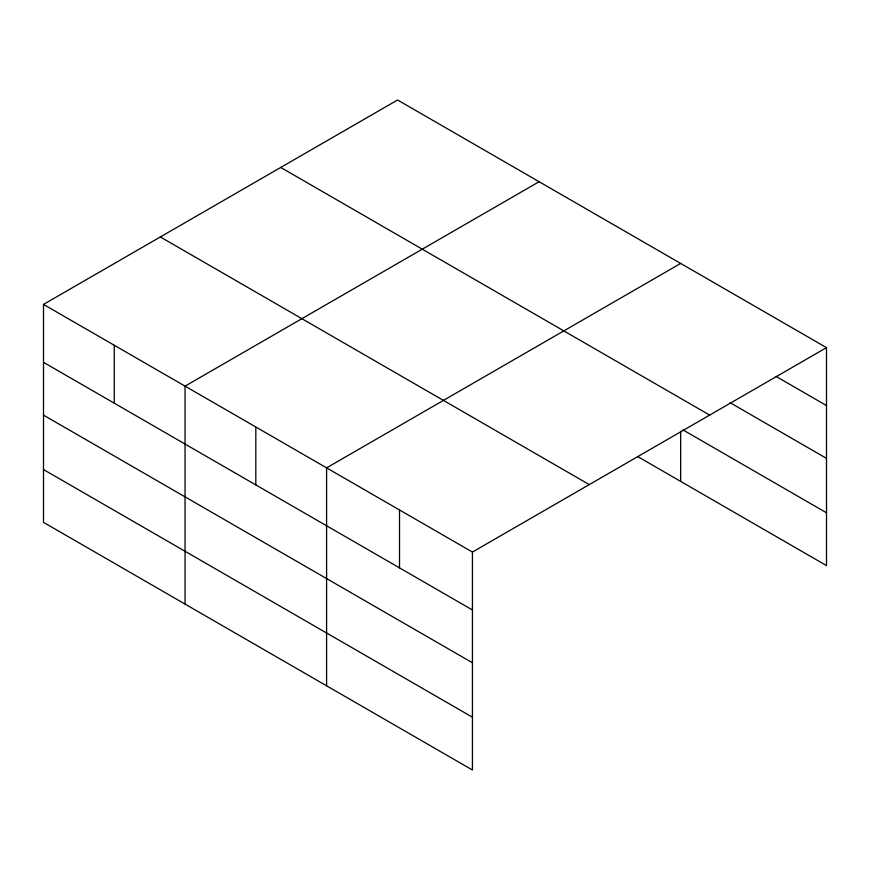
<?xml version="1.0" encoding="UTF-8"?>
<svg xmlns="http://www.w3.org/2000/svg" width="870" height="870" viewBox="0 0 870 870"><rect width="100%" height="100%" fill="white"/><g stroke="black" fill="none" stroke-linecap="round" stroke-linejoin="round"><path stroke-width="1.3" d="M472.432 662.777L472.432 552.058L43.5 304.413L43.5 522.359L472.432 770.004L472.432 662.777L43.5 415.142M637.732 456.598L826.5 565.587L826.5 347.641L397.568 99.996L43.5 304.413M539.117 181.721L185.049 386.139L185.049 604.084M680.666 263.436L326.598 467.853L326.598 685.81M472.432 552.058L826.5 347.641M775.931 376.351L826.5 405.55M730.061 402.679L826.5 458.359M280.727 167.453L709.659 415.099M683.015 429.932L826.5 512.778M160.341 236.955L589.273 484.601M43.5 362.333L472.432 609.968M43.5 469.55L472.432 717.195M680.666 431.281L680.666 481.382M399.515 509.961L399.515 567.871M255.823 426.996L255.823 484.916M114.274 345.27L114.274 403.191"/></g></svg>
